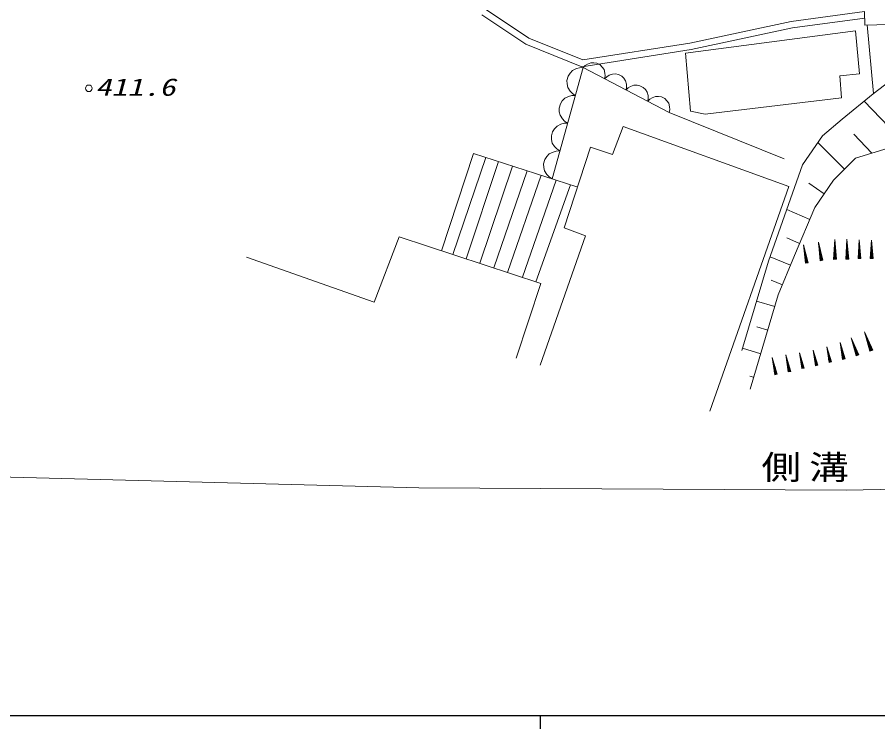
# Model space of a CAD drawing. Units: millimetres, scale not verified. Extents: x -24973 to 615027, y -198662 to 161338.
# Drawn here: x 163498 to 228540, y -14662 to 39140 of the extents above; entities that cross this region are included whole.
import ezdxf
from ezdxf.enums import TextEntityAlignment as Align

# ---------------------------------------------------------------- set-up
doc = ezdxf.new("R2010")
doc.units = ezdxf.units.MM
doc.header["$LTSCALE"] = 1000
for name, color, linetype, lineweight in [('S-BGD', 1, 'Continuous', 13), ('S-BGD-HTXT', 6, 'Continuous', 13), ('S-BGD-TXT', 8, 'Continuous', 25)]:
    doc.layers.add(name, color=color, linetype=linetype, lineweight=lineweight)
doc.styles.add('ＭＳ ゴシック', font='')
doc.styles.get('ＭＳ ゴシック').set_extended_font_data('MS Gothic')

# ---------------------------------------------------------------- blocks, each defined once
blk = doc.blocks.new('BUHIN63')
at = {"layer": 'S-BGD'}
blk.add_lwpolyline([(293, 1051), (29, 1040), (-211, 971), (-499, 830), (-690, 634), (-838, 409), (-928, 83), (-918, -186), (-857, -452), (-682, -722), (-511, -900), (-293, -1051)], dxfattribs=at)
blk = doc.blocks.new('BUHIN64')
at = {"layer": 'S-BGD'}
blk.add_lwpolyline([(815, -424), (851, -205), (836, 5), (770, 267), (642, 458), (482, 619), (230, 750), (7, 789), (-223, 784), (-476, 688), (-652, 577), (-815, 424)], dxfattribs=at)
blk = doc.blocks.new('BUHIN223')
at = {"layer": 'S-BGD'}
for p, q in [((249, -680), (-208, 567)), ((-118, 236), (221, -690)), ((-62, 257), (277, -669)), ((199, -698), (-18, -103)), ((67, -435), (168, -709)), ((305, -659), (87, -64)), ((233, -374), (333, -649))]:
    blk.add_line(p, q, dxfattribs=at)
blk.add_lwpolyline([(367, -664), (-258, 704), (149, -744)], close=True, dxfattribs=at)
blk = doc.blocks.new('BUHIN225')
at = {"layer": 'S-BGD'}
for p, q in [((136, -612), (-113, 511)), ((-75, 216), (110, -618)), ((-24, 228), (161, -607)), ((91, -622), (-28, -86)), ((8, -381), (63, -629)), ((187, -601), (68, -65)), ((157, -348), (212, -595))]:
    blk.add_line(p, q, dxfattribs=at)
blk.add_lwpolyline([(239, -613), (-141, 635), (42, -656)], close=True, dxfattribs=at)
blk = doc.blocks.new('BUHIN226')
at = {"layer": 'S-BGD'}
for p, q in [((125, -565), (-105, 472)), ((-69, 200), (102, -570)), ((-22, 210), (149, -560)), ((84, -574), (-25, -79)), ((7, -352), (58, -580)), ((172, -555), (62, -60)), ((145, -321), (196, -550))]:
    blk.add_line(p, q, dxfattribs=at)
blk.add_lwpolyline([(221, -566), (-130, 586), (39, -606)], close=True, dxfattribs=at)
blk = doc.blocks.new('BUHIN235')
at = {"layer": 'S-BGD'}
for p, q in [((-32, 245), (-18, -676)), ((10, -675), (-8, 563)), ((24, 245), (38, -675)), ((-74, -404), (-70, -677)), ((-39, -676), (-48, -85)), ((66, -675), (57, -83)), ((90, -401), (94, -674))]:
    blk.add_line(p, q, dxfattribs=at)
blk.add_lwpolyline([(119, -698), (-11, 700), (-98, -702)], close=True, dxfattribs=at)
blk = doc.blocks.new('BUHIN236')
at = {"layer": 'S-BGD'}
for p, q in [((-34, 262), (-19, -724)), ((11, -724), (-9, 604)), ((26, 263), (41, -723)), ((-80, -432), (-75, -725)), ((-42, -724), (-51, -91)), ((71, -723), (61, -89)), ((96, -430), (101, -722))]:
    blk.add_line(p, q, dxfattribs=at)
blk.add_lwpolyline([(128, -748), (-11, 750), (-105, -752)], close=True, dxfattribs=at)
blk = doc.blocks.new('BUHIN237')
at = {"layer": 'S-BGD'}
for p, q in [((116, -665), (-97, 555)), ((-70, 237), (89, -670)), ((-15, 246), (144, -661)), ((68, -674), (-34, -91)), ((-10, -410), (37, -679)), ((172, -656), (70, -73)), ((152, -382), (199, -651))]:
    blk.add_line(p, q, dxfattribs=at)
blk.add_lwpolyline([(228, -671), (-121, 690), (14, -708)], close=True, dxfattribs=at)
blk = doc.blocks.new('BUHIN271')
at = {"layer": 'S-BGD'}
blk.add_circle((0, 0), 249, dxfattribs=at)

msp = doc.modelspace()

# ---------------------------------------------------------------- linework, layer by layer
at = {"layer": 'S-BGD'}
for p, q in [((198887, 39735), (202165, 37550)), ((198609, 39319), (201931, 37105)), ((222000, 38818), (227536, 39560)), ((222086, 38325), (227548, 39057)), ((227536, 39560), (227559, 38548)), ((214341, 37189), (222000, 38818)), ((227559, 38548), (229374, 38589)), ((228208, 33367), (227746, 38552)), ((226843, 38121), (214000, 36423)), ((214432, 36697), (222086, 38325)), ((227168, 34851), (226843, 38121)), ((201931, 37105), (206179, 35395)), ((202165, 37550), (206237, 35910)), ((206237, 35910), (214341, 37189)), ((206179, 35395), (214432, 36697)), ((214000, 36423), (214397, 32033)), ((228183, 33348), (231486, 35872)), ((203921, 26923), (206264, 35332)), ((206264, 35332), (212781, 31940)), ((225669, 34707), (227168, 34851)), ((225795, 33045), (225669, 34707)), ((225858, 31419), (228183, 33348)), ((215481, 31817), (225795, 33045)), ((230156, 30031), (227518, 32796)), ((212781, 31940), (221468, 28441)), ((215481, 31817), (214397, 32033)), ((224355, 30173), (225858, 31419)), ((208490, 28761), (209292, 30876)), ((209292, 30876), (221829, 26337)), ((222853, 27987), (224355, 30173)), ((228098, 28861), (226733, 30291)), ((204837, 23218), (206824, 29306)), ((206824, 29306), (208490, 28761)), ((226031, 27643), (224007, 29666)), ((195565, 21481), (197991, 28836)), ((197991, 28836), (205791, 26319)), ((229334, 29248), (226861, 28474)), ((196432, 21196), (198922, 28536)), ((197429, 20869), (199874, 28229)), ((220285, 20693), (222853, 27987)), ((226861, 28474), (225200, 26812)), ((198462, 20531), (200931, 27888)), ((199513, 20186), (202043, 27529)), ((203093, 27190), (200564, 19841)), ((201677, 19476), (204233, 26822)), ((225200, 26812), (223782, 24764)), ((205320, 26471), (202704, 19140)), ((221829, 26337), (215842, 9353)), ((224491, 25788), (223327, 26594)), ((223782, 24764), (222252, 21130)), ((223399, 23855), (221656, 24589)), ((206440, 22609), (204837, 23218)), ((190466, 17598), (192360, 22532)), ((192360, 22532), (203075, 19018)), ((203011, 12835), (206440, 22609)), ((222634, 22038), (221654, 22451)), ((180822, 20987), (190466, 17598)), ((221944, 20386), (220401, 21023)), ((222252, 21130), (221022, 18152)), ((218263, 13945), (220285, 20693)), ((203075, 19018), (201206, 13361)), ((221330, 18897), (220484, 19246)), ((221022, 18152), (218891, 11022)), ((220756, 17261), (219380, 17672)), ((220223, 15478), (219397, 15725)), ((226996, 13599), (226570, 14763)), ((226653, 14454), (226970, 13590)), ((226706, 14473), (227022, 13609)), ((219690, 13696), (218312, 14108)), ((226950, 13583), (226747, 14138)), ((226827, 13828), (226920, 13572)), ((227049, 13619), (226845, 14174)), ((226981, 13885), (227075, 13628)), ((219158, 11913), (218864, 12001))]:
    msp.add_line(p, q, dxfattribs=at)
msp.add_lwpolyline([(227106, 13614), (226523, 14891), (226902, 13539)], close=True, dxfattribs=at)
at = {"layer": 'S-BGD-HTXT'}
for p, q in [((132986, 5139), (193855, 3560)), ((193855, 3560), (226139, 3370)), ((226139, 3370), (248763, 3878))]:
    msp.add_line(p, q, dxfattribs=at)
at = {"layer": 'S-BGD-TXT'}
for p, q in [((-24973, -13662), (514027, -13662)), ((203027, -13662), (203027, -14662))]:
    msp.add_line(p, q, dxfattribs=at)

# ---------------------------------------------------------------- block references
for name, p in [('BUHIN63', (205971, 34281)), ('BUHIN64', (207078, 34908)), ('BUHIN64', (208708, 34060)), ('BUHIN271', (168913, 33764)), ('BUHIN64', (210337, 33212)), ('BUHIN63', (205385, 32179)), ('BUHIN64', (211966, 32364)), ('BUHIN63', (204799, 30076)), ('BUHIN63', (204214, 27974)), ('BUHIN237', (224167, 21431)), ('BUHIN236', (225295, 21581)), ('BUHIN236', (226221, 21599)), ('BUHIN235', (227147, 21597)), ('BUHIN235', (228073, 21594)), ('BUHIN237', (223052, 21245)), ('BUHIN223', (227794, 14639)), ('BUHIN225', (225828, 13922)), ('BUHIN226', (222765, 13181)), ('BUHIN226', (223795, 13388)), ('BUHIN226', (224814, 13643)), ('BUHIN225', (220706, 12766)), ('BUHIN225', (221735, 12974))]:
    msp.add_blockref(name, p)

# ---------------------------------------------------------------- texts
at = {"layer": 'S-BGD', "style": 'ＭＳ ゴシック', "oblique": 15, "width": 1.35}
msp.add_text('411.6', height=1320, dxfattribs=at).set_placement((169395, 32801), align=Align.BOTTOM_LEFT)
at = {"layer": 'S-BGD-HTXT', "insert": (219742, 3999), "char_height": 1833, "attachment_point": 7, "rotation": 359.9, "style": 'ＭＳ ゴシック'}
msp.add_mtext('\\T1.2;\\W1.2;側溝\u3000L=190.0', dxfattribs=at)

doc.saveas('drawing.dxf')
